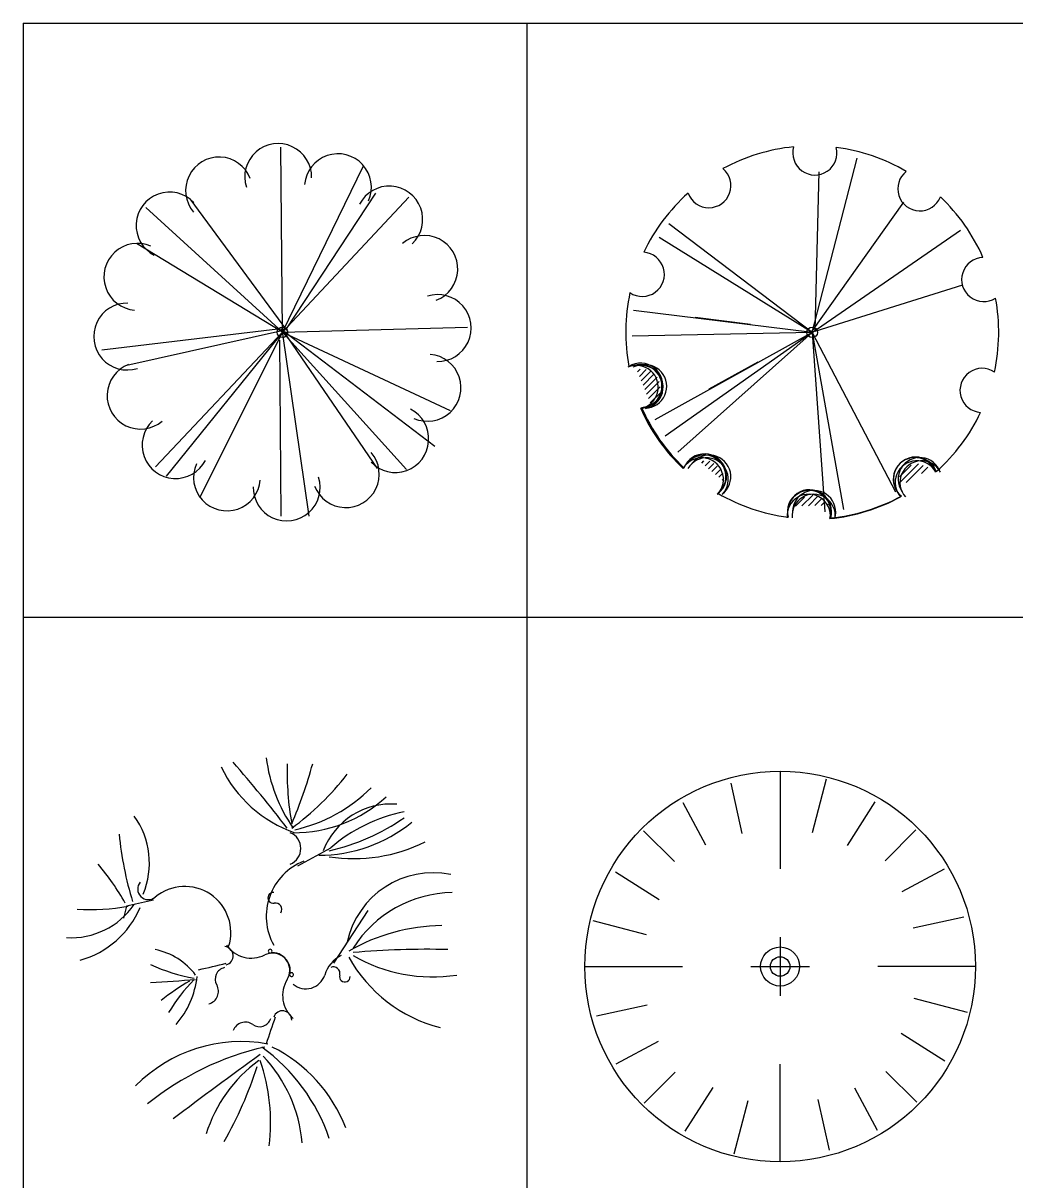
# Model space of a CAD drawing. Header units: millimetres. Extents: x -4017 to 59953, y -688 to 66564.
# Drawn here: x -2459 to 1586, y 43177 to 47895 of the extents above; entities that cross this region are included whole.
import ezdxf

# ---------------------------------------------------------------- set-up
doc = ezdxf.new("R2010")
doc.units = ezdxf.units.MM
doc.layers.add('www.cad-blocks.net', color=7, linetype='Continuous')

# ---------------------------------------------------------------- blocks, each defined once
blk = doc.blocks.new('A$C516926BB')
for p, q in [((7.570399702672148e-07, 38.51941162519552), (62.41206010361475, 38.51941162519506)), ((7.570404250145657e-07, 38.51941162519506), (7.570399702672148e-07, -2.748136921582045e-06)), ((2.05205350646952, 38.51941162519506), (2.052053506469292, -2.748136921582045e-06)), ((7.570399702672148e-07, 36.09834225926807), (62.41206010361452, 36.09834225926807))]:
    blk.add_line(p, q)
blk = doc.blocks.new('A$C4A86455C')
at = {"color": 0}
for p, q in [((0.7688684030786135, 0.7688752034512163), (0.7627155687318918, 1.522890406792385)), ((0.7688684030786135, 0.7688752036503956), (1.098711568279441, 1.446946254305658)), ((0.7849611744522917, 0.7829847987368339), (1.149742250516283, 1.335381967421426)), ((0.7688684030786135, 0.7688752036503956), (0.212747827705698, 1.278097075477262)), ((0.3916814194478775, 1.312602904063397), (0.7849611744522917, 0.7772898564207935)), ((0.7688684030786135, 0.7688752036503956), (1.284353172731699, 1.319195500809883)), ((0.7688684028796615, 0.7688752036503956), (0.1737842218653896, 1.131211194642674)), ((0.03259990394008128, 0.697562546545214), (0.7507629347567217, 0.7829847987368339)), ((0.1351946226282053, 0.6349195928810332), (0.7735616154593572, 0.7772898564207935)), ((0.7688684030786135, 0.7688752036503956), (0.2512085997668692, 0.2206003571386645)), ((0.7688684030786135, 0.7688752036503956), (0.2952908263075642, 0.1821033346225249)), ((0.7688684028796615, 0.7688752036503956), (0.4315098636732273, 0.0945117384283094)), ((0.7621624937498837, 0.7829847987368339), (1.389129927587874, 0.3046202331793211)), ((0.7678620545050308, 0.7715951494731144), (0.8761563339483018, 0.0198792353630779)), ((0.7688684030786135, 0.7688752036503956), (1.522632863687022, 0.7892795000091155)), ((0.7688684030786135, 0.7688752034512163), (1.274520410379637, 0.2095067938805641)), ((0.7688684030786135, 0.7688752036503956), (1.452414699180736, 0.4505332721423656)), ((0.7735616154593572, 0.7715951494731144), (1.15544181127143, 0.2135030384727088)), ((0.7564624957110482, 0.7374262014830038), (0.7621624937498837, 0.0198792353630779))]:
    blk.add_line(p, q, dxfattribs=at)
for centre, major_axis, ratio, start_param, end_param in [((0.7515073148863394, 1.401656433559538), (-0.09636055619599929, 0.0963605561959993), 0.9999999999990132, 3.902025725450826, 7.379924087084779), ((0.5106738679373848, 1.346845032093142), (0.09636055619608118, 0.09636055619608117), 0.9999999999966217, 5.865521002823453, 9.343419422168715), ((0.9949838301906766, 1.360132628935389), (0.09636055619595157, 0.09636055619595157), 0.9999999999999258, 5.08012309634552, 8.558021467733123), ((0.3091481983931317, 1.204042963626534), (-0.09636055619613006, 0.09636055619613008), 0.9999999999970877, 4.687423698097114, 8.165322208804248), ((1.204036321367994, 1.228595241090716), (0.09636055619596927, 0.09636055619596925), 0.999999999999043, 4.687424061443112, 8.165322504322635), ((0.1776107624964425, 0.9949905485020736), (0.09636055619601175, 0.09636055619601173), 0.9999999999994529, 0.3677338462032659, 3.845632428413154), ((1.346838441984801, 1.027069644861058), (-0.09636055619605527, 0.09636055619605527), 0.999999999998892, 2.723928593319879, 6.201827127566976), ((1.401649863391413, 0.7862362855269112), (0.09636055619619376, 0.09636055619619374), 0.9999999999947004, 3.902025707297365, 7.379924299257669), ((0.1360869427658145, 0.7515141217738801), (-0.09636055619603934, 0.09636055619603939), 0.9999999999990065, -0.8103632730921352, 2.667535318871501), ((0.7688684070612908, 0.7688752078320249), (-0.01519468840711881, 0.01519468840711881), 0.9999999999958503, 3.926990816989316, 10.2101761241689), ((1.360126043461833, 0.5427598587987177), (0.09636055619601175, 0.09636055619601173), 0.9999999999994529, 3.509326499793059, 6.987225082002947), ((0.1908983641726536, 0.510680762240554), (-0.09636055619605527, 0.09636055619605527), 0.999999999998892, -0.4176640602699129, 3.060234473977183), ((1.228588607764323, 0.3337074434750775), (-0.09636055619597185, 0.09636055619597186), 0.9999999999986823, 1.545831044507281, 5.023729555216405), ((0.3337004845902811, 0.3091551660106688), (-0.09636055619598, 0.09636055619598005), 0.9999999999990496, -0.02496491894277564, 3.452933523939987), ((1.02706293822007, 0.1909053750084695), (-0.09636055619601393, 0.09636055619601394), 0.9999999999990647, 1.15313202244192, 4.631030441785454), ((0.5427529757675984, 0.1776177781662227), (0.09636055619595157, 0.09636055619595157), 0.9999999999999258, 1.938530442755727, 5.41642881414333), ((0.7862294910719356, 0.1360939735420743), (-0.09636055619599929, 0.0963605561959993), 0.9999999999990132, 0.7604330718610317, 4.238331433494986)]:
    blk.add_ellipse(centre, major_axis=major_axis, ratio=ratio, start_param=start_param, end_param=end_param, dxfattribs=at)
blk = doc.blocks.new('A$C71496A5D')
at = {"color": 0}
for p, q in [((0.7589425803525955, 0.7589555013792051), (0.9420103573804681, 1.469131673123002)), ((0.7710021096268065, 0.7684511931749967), (0.78703307428691, 1.41315450640036)), ((0.7589786610183182, 0.7644469060348911), (1.131704214014917, 1.289018940134838)), ((0.7589425803525955, 0.7589555013792051), (0.1742052178840368, 1.201613888285465)), ((0.7589425803525955, 0.7589555013792051), (0.135714433560679, 1.145544354423691)), ((0.7589425803525955, 0.7589555013792051), (1.362728867361739, 1.175256313541013)), ((0.7710021096268065, 0.7644469060348911), (1.372172733568277, 0.9526520360941504)), ((0.7589425803525955, 0.7589555013792051), (0.03096001759763567, 0.847869818068375)), ((0.5082258225957048, 0.7909565546144677), (0.2822971587372649, 0.8197936983935961)), ((0.7589425803525955, 0.7589555013792051), (0.02571154381757879, 0.7435730446579782)), ((0.7589425803525955, 0.7589555013792051), (0.1180498276264643, 0.4024155177180546)), ((0.7589425801536436, 0.7589555013792051), (0.1600671930441422, 0.3356205121910989)), ((0.7589425803525955, 0.7589555013792051), (0.2117316547512473, 0.2706682884436304)), ((0.7589425803525955, 0.7589555013792051), (1.098174559045219, 0.1087357462406544)), ((0.7589425803525955, 0.7589555013792051), (0.8107368776163639, 0.02739461242526886)), ((0.7589425803525955, 0.7589555013792051), (0.886341189307359, 0.03671344522354048)), ((0.5372987085006571, 0.6374773380723582), (0.3375685260921273, 0.5280095893110683)), ((0.04764951146989915, 0.59761327254364), (0.05862301522643065, 0.608586772310673)), ((0.05500060945018959, 0.5796398932830016), (0.08254169061228822, 0.6071809590921475)), ((0.06235170744093921, 0.5616665113543604), (0.1010925806556315, 0.6004073758110735)), ((0.06970280542145701, 0.5436931294282203), (0.1142723125142311, 0.5882626229722518)), ((0.07705390341220664, 0.5257197501675819), (0.127452044373058, 0.5761178727989318)), ((0.08440500139249707, 0.5077463682389407), (0.135839194987966, 0.5591805457854662)), ((0.09175609938324669, 0.489772986313028), (0.1394684104395765, 0.5374852826741972)), ((0.0991071973637645, 0.4717996070521622), (0.1430976258807277, 0.5157900195656566)), ((0.3096530221516787, 0.2265047862674692), (0.3181211737448848, 0.2349729374479921)), ((0.323334439233804, 0.2148617264763288), (0.3419655510872417, 0.2334928288837546)), ((0.3370158669983994, 0.2032186640144573), (0.3580847039008859, 0.224287501255958)), ((0.3506972840805247, 0.1915756042205885), (0.3721653515469825, 0.2130436692129933)), ((0.3643787011731092, 0.1799325417614455), (0.3862459992037657, 0.2017998345022534)), ((1.112121098771013, 0.1426159102604743), (1.192385045897254, 0.222879828184432)), ((1.113975699994398, 0.1697949880515353), (1.162323168043713, 0.2181424385123591)), ((1.141510281020146, 0.1466806045752946), (1.211153866886434, 0.2163241651132921)), ((1.203903227625688, 0.1837490539160171), (1.229922687885846, 0.209768504710155)), ((0.3780601182554619, 0.1682894792995739), (0.3947668243768021, 0.1849961793404873)), ((0.3917415353478191, 0.1566464195059325), (0.3987643279963322, 0.1636692042634422)), ((0.7173701383019306, 0.05175880426372714), (0.7614912101205391, 0.09587986536735116)), ((0.6915101503873302, 0.05122330834069544), (0.7271570934760803, 0.0868702357854545)), ((0.743230115534061, 0.05229430018675885), (0.7838566497805459, 0.09292081431499355)), ((0.7690901034379749, 0.05282979610979055), (0.7976795010472415, 0.08141919132231124)), ((0.7949500806701053, 0.05336529470082496), (0.8115023629964071, 0.06991756832940155)), ((0.8208100685847057, 0.05390079062385666), (0.8253252249348861, 0.05841594533671923))]:
    blk.add_line(p, q, dxfattribs=at)
for centre, major_axis, ratio, start_param, end_param in [((0.7589425803525955, 0.7589555013792051), (0.537365413756792, 0.5373654137567919), 0.9999999999997797, 0.8849300344209121, 1.284090168062659), ((0.7699498030776795, 1.490291623523717), (0.06365376966297334, 0.06365376966297333), 0.999999999999178, 2.076489174790339, 5.747407299688799), ((0.7589425803525955, 0.7589555013792051), (0.5373654137567369, 0.5373654137567367), 0.9999999999976454, 0.2566113092807261, 0.6557714379070949), ((0.3379788670490598, 1.357088733652972), (0.06365376966296951, 0.0636537696629695), 0.9999999999985766, 2.704807492182002, 6.375725738694645), ((1.197716354092336, 1.34414897199099), (-0.0636537696629454, 0.0636537696629454), 0.9999999999985516, -0.1226256027923216, 3.548292654231511), ((0.7589425803525955, 0.7589555013792051), (0.5373654137583525, 0.5373654137583525), 0.9999999999970636, 1.513248709856565, 1.91240868705817), ((0.7589425803525955, 0.7589555013792051), (-0.5373654137569135, 0.5373654137569135), 0.9999999999999805, 4.340681783526262, 4.739841752568289), ((0.06680176153986395, 0.9954192787217835), (0.063653769662958, 0.06365376966295799), 0.9999999999993249, 3.33312597098363, 7.004044424793797), ((1.457886236677496, 0.9744823045787143), (-0.06365376966302838, 0.06365376966302838), 0.999999999995274, -0.7509442974462505, 2.919974162859145), ((0.7589425803525955, 0.7589555013792051), (-0.5373654137556839, 0.5373654137556839), 0.9999999999995279, 0.5707708088051926, 0.9699306842822537), ((0.7589425803525955, 0.7589555013792051), (-0.5373654137567934, 0.5373654137567935), 0.9999999999997127, 3.712363462409698, 4.11152333789409), ((0.7589425803525955, 0.7589555013792051), (0.01519468840719455, 0.01519468840719454), 0.9999999999964624, 5.49778714378037, 11.78097245095996), ((0.04361157035009455, 0.5358271591956054), (-0.06238692995708739, 0.06238692995708739), 0.9999999999960274, 2.546710898181755, 5.907651953768093), ((0.0599989238287435, 0.5434286979807439), (0.0636537696629731, 0.06365376966297309), 0.9999999999972192, 3.961444682942096, 7.632363143246793), ((0.06331057272814178, 0.5358271591956054), (-0.06238692995708739, 0.06238692995708739), 0.9999999999960274, 2.546710898181755, 5.907651953768093), ((0.05860774349639541, 0.5389177070080677), (0.06238692995718415, 0.06238692995718415), 0.9999999999909254, 3.938899062103815, 7.358707344369524), ((0.0783067456752633, 0.5389177070080677), (0.06238692995718415, 0.06238692995718415), 0.9999999999909254, 3.938899062103815, 7.358707344369524), ((1.451083398966603, 0.5224917238376747), (0.06365376966294736, 0.06365376966294736), 0.9999999999989903, 0.1915333173938998, 3.862451771201649), ((0.7555010970916101, 0.7561889227556549), (-0.5373654137569508, 0.5373654137569508), 0.9999999999997065, 1.199089129920492, 1.598249098977859), ((0.7589425803525955, 0.7589555013792051), (-0.5373654137581843, 0.5373654137581844), 0.9999999999973658, 1.199089129921404, 1.598249098977795), ((0.7589425803525955, 0.7589555013792051), (0.5373654137576722, 0.5373654137576721), 0.9999999999984754, 4.654841363499896, 5.054001340648536), ((0.3090958137454436, 0.1594744982105567), (-0.06238692995688406, 0.06238692995688406), 0.9999999999993159, 3.175029542748204, 6.535970510671016), ((0.3201688066130828, 0.1737620307674206), (-0.0636537696629454, 0.0636537696629454), 0.9999999999985516, 3.018967050797471, 6.689885307821305), ((0.3194113936040139, 0.1707893300117576), (-0.06238692995684977, 0.06238692995684977), 0.9999999999998321, 2.996421435981177, 6.416229624061921), ((0.3287948159243115, 0.1594744982105567), (-0.06238692995688406, 0.06238692995688406), 0.9999999999993159, 3.175029542748204, 6.535970510671016), ((0.3391103955839299, 0.1707893300117576), (-0.0623869299568709, 0.0623869299568709), 0.9999999999994144, 2.99642143597905, 6.41622962406354), ((1.179906293457179, 0.160822269105438), (-0.06365376966296449, 0.06365376966296449), 0.9999999999991427, 4.275603818976911, 7.946522065491274), ((1.177490267420353, 0.1605446967514581), (-0.06238692995699, 0.06238692995699002), 0.9999999999979092, 4.253058212734623, 7.672866339907497), ((1.185063626488954, 0.1472375257062595), (-0.06238692995697915, 0.06238692995697915), 0.9999999999969316, 4.431666268714538, 7.792607232435094), ((1.197189269599221, 0.1605446967514581), (-0.06238692995699, 0.06238692995699002), 0.9999999999979092, 4.253058212734623, 7.672866339907497), ((1.20476262846887, 0.1472375257062595), (0.06238692995697907, 0.06238692995697905), 0.9999999999967695, 6.002462595509003, 9.363403559227898), ((0.7589425803525955, 0.7589555013792051), (-0.5373654137575458, 0.5373654137575458), 0.9999999999987833, 1.827407636073518, 2.226567764700563), ((0.747935357627739, 0.02761937923469304), (0.06365376966297334, 0.06365376966297333), 0.999999999999178, 5.218081828380132, 8.888999953278592), ((0.7450917026037587, 0.0110464660829166), (-0.06238692995719095, 0.06238692995719095), 0.9999999999901641, 3.803347936504151, 7.164288847647979), ((0.7467864882942195, 0.02626370060079353), (-0.06238692995702407, 0.06238692995702411), 0.9999999999941569, 3.624739895791401, 7.044547988031391), ((0.7647907047828539, 0.0110464660829166), (0.06238692995690343, 0.06238692995690341), 0.9999999999980523, 5.374144263293018, 8.735085174437092), ((0.7664854904730873, 0.02626370060079353), (-0.06238692995702407, 0.06238692995702411), 0.9999999999941569, 3.624739895791401, 7.044547988031391), ((0.7555010970916101, 0.7561889227556549), (0.5373654137571892, 0.5373654137571892), 0.9999999999994917, 4.026522688010846, 4.425682821699117), ((0.7589425803525955, 0.7589555013792051), (0.5373654137580482, 0.5373654137580482), 0.999999999998494, 4.026522688011633, 4.425682821699651)]:
    blk.add_ellipse(centre, major_axis=major_axis, ratio=ratio, start_param=start_param, end_param=end_param, dxfattribs=at)
blk = doc.blocks.new('A$C192026EC')
at = {"color": 0}
for p, q in [((0.9412862735669023, 1.14222326230697), (1.075756579337167, 1.215521198189208)), ((0.3545067616780671, 1.001735538940466), (0.2444855926298715, 0.9773028899523979)), ((0.2444855926298715, 0.9773028899523979), (0.2322610165779224, 0.9284375919787635)), ((1.087981155389343, 0.7451927411952965), (1.228563749166369, 0.9589784004440389))]:
    blk.add_line(p, q, dxfattribs=at)
for centre, major_axis, ratio, start_param, end_param in [((-3.634249922286244, -2.191730715987887), (-4.04367440781158, 4.04367440781158), 0.9999999999830164, 4.582676339179621, 4.643425377745769), ((1.464763049791827, 1.667194258571499), (0.464835804035242, 0.4648358040352419), 0.999999999998035, 2.486140513490421, 2.958193620011719), ((2.128478238409571, 1.527037453387493), (-0.8699936743707101, 0.8699936743707104), 0.9999999999989603, 0.7605728941471797, 0.9600436597990596), ((-0.7619785077449706, 2.038382110189104), (-1.293103835376841, 1.293103835376842), 0.999999999998741, 3.519265331080129, 3.660945984467594), ((1.100830678438342, 1.769280253972283), (0.3689415394980566, 0.3689415394980565), 0.9999999999990795, 2.799754624218023, 3.59152462003202), ((0.2531712142956621, 2.20373215577888), (0.7957320007624873, 0.7957320007624872), 0.9999999999959786, 4.557739656592576, 4.838968658601228), ((0.9272703680683207, 1.82855322964906), (-0.3902999113557625, 0.3902999113557625), 0.9999999999993052, 2.34836612337961, 3.102236214515421), ((0.7934939559822851, 1.905512309429241), (0.4464802364503892, 0.4464802364503891), 0.9999999999983101, 4.143379093071959, 4.714214058163861), ((1.32248177148108, 1.096256866469275), (0.2101750813745005, 0.2101750813745004), 0.9999999999998407, 0.7105874930511421, 1.98776678094797), ((0.01190569808386499, 1.152480239921488), (-0.2300475714377249, 0.230047571437725), 0.999999999999596, 3.528258350136369, 4.555630113710171), ((0.8779450694908064, 2.05399183965983), (-0.616610552207208, 0.6166105522072081), 0.9999999999993907, 2.577838591706818, 2.963067102867802), ((1.514361579134402, 0.6986777859033282), (0.4793232134334882, 0.4793232134334881), 0.9999999999991366, 0.9920737645937409, 1.489092031653964), ((0.8852273351303666, 1.212467118450604), (0.04880323384612212, 0.04880323384612211), 1, 4.305388083322354, 6.690186204241922), ((1.028963147682816, 1.780586067935928), (0.4211595204870317, 0.4211595204870316), 0.9999999999994221, 3.923456854025295, 4.612057728079254), ((1.569119115268222, 1.398778064249882), (0.9625511197310074, 0.9625511197310072), 0.9999999999984294, 2.45057374541443, 2.656865787841239), ((1.170497020648781, 1.816160886933631), (0.4562391089133991, 0.456239108913399), 0.9999999999989889, 3.770039582817695, 4.39372986735658), ((-0.5769203111706247, 0.5422205066392962), (-0.6575635482545494, 0.6575635482545494), 0.9999999999895335, 4.428785523514728, 4.636916620527623), ((1.055111652173309, 0.9357332715069333), (-0.171069680136558, 0.171069680136558), 0.9999999999991382, -0.4070008970280115, 1.291321706336888), ((1.492656441029567, 0.7551845088303253), (0.2529515901627347, 0.2529515901627347), 0.9999999999992302, 0.5825062765571866, 2.143476586927396), ((0.3328099719390138, 1.047246893054762), (-0.03067493633977223, 0.03067493633977223), 0.999999999996382, 0.0902157572288349, 3.052051954605917), ((0.4811100648050797, 0.8696912193736352), (-0.1329082814249942, 0.1329082814249942), 0.999999999999956, 3.617160307115582, 6.193644608234479), ((0.8418180243627376, 1.011027528048999), (-0.01544737410670877, 0.01544737410670877), 0.9999999999441505, -0.8865493768760522, 2.54927510719654), ((0.8509927833506481, 0.9641017273177113), (-0.01836244508295981, 0.01836244508295981), 0.9999999999977391, 3.360251513923265, 5.690867761055422), ((1.576277905938468, 0.5495481955395007), (-0.3413619750167426, 0.3413619750167427), 0.9999999999996942, -0.7741581398178722, 0.2246856536742781), ((0.01770207776348798, 1.161469918447438), (0.2212819176240212, 0.2212819176240212), 0.9999999999992849, 3.87037479572275, 4.892513153935474), ((0.09779071850812215, 1.803026712139626), (0.593788724581326, 0.5937887245813259), 0.9999999999999504, 3.861435110024504, 4.109979088417052), ((-0.04463514863755336, 1.118056470075089), (0.2645701224922007, 0.2645701224922006), 0.9999999999978135, 4.196547139128617, 5.094426070586876), ((1.539249990913731, 0.1136463229836409), (0.5546053078558102, 0.5546053078558102), 0.9999999999989581, 0.7996582090270764, 1.306026838514154), ((0.6410798931183308, 0.7748948412163372), (0.02667558267134543, 0.02667558267134543), 0.9999999999803202, 4.166544839153032, 6.967432257578706), ((0.7524807076501929, 0.8889827037162377), (-0.08727852904567042, 0.08727852904567043), 0.999999999998143, 1.398828979715128, 2.816382871942169), ((1.463886776593199, -2.481277426449878), (2.321177624630808, 2.321177624630808), 0.999999999998995, 0.7583958346414561, 0.8758285152599434), ((0.3057567971504795, 0.5299108752412849), (0.1949972184076553, 0.1949972184076553), 0.9999999999992967, 6.145628384470203, 6.868303521840418), ((0.8392584669163625, 0.7139158027764552), (0.05088587975461731, 0.05088587975461731), 0.9999999999988844, 5.401949323270065, 7.528771852324206), ((0.829101874326625, 0.7939294710392915), (-0.005610468928788536, 0.005610468928788537), 0.9999999999787156, 3.926990816997884, 7.068583470587677), ((0.829101874326625, 0.7939294710392915), (-0.005610468928649741, 0.005610468928649742), 0.9999999999995358, 0.7853981633976801, 3.926990816987473), ((0.8373773925484329, 0.7159863804176894), (0.05088587975634527, 0.05088587975634527), 0.999999999997289, 4.941761214770705, 7.068583470628943), ((1.179541681704222, 0.6559162273110815), (-0.09507124959144125, 0.09507124959144127), 0.9999999999951478, -0.3144964034681754, 0.4801137201149657), ((1.667711587563417, 1.05750530962564), (-0.4194213807191473, 0.4194213807191473), 0.9999999999994673, 1.292149753189919, 2.10791652816932), ((1.490879837219381, 1.333894242031874), (-0.4561557793375645, 0.4561557793375645), 0.9999999999996358, 1.831005261270982, 2.509183356282366), ((0.6380946674812549, 1.379642102694334), (-0.498908348064854, 0.4989083480648541), 0.9999999999943049, 1.92356724213249, 2.187362925587993), ((-0.3725716777851176, 4.933532180070642), (-3.049288588415946, 3.049288588415946), 0.9999999999401435, 2.568870890736962, 2.595748512089618), ((0.6528790265447242, 0.6799003290177552), (0.03382851776833968, 0.03382851776833967), 0.999999999996985, 0.9980745639238264, 2.879542196537586), ((1.087538192156899, 0.7037262501714849), (-0.01836244508485263, 0.01836244508485263), 0.9999999999899749, 3.638072512521532, 5.968688903652263), ((-55939.38224909902, 839663.4829980948), (-55941.51815779389, 839662.697715219), 0.9885134357335938, 3.141590492640283, 3.141590713561538), ((0.9593976610010486, -0.1228551615745346), (-0.6486799095852886, 0.6486799095852886), 0.9999999999722997, -0.2624159028692898, -0.1089085225795319), ((1.019620476185537, 0.1839518768949802), (0.497075681355189, 0.4970756813551889), 0.9999999999998943, 1.576862740129447, 1.819096527472432), ((0.1709482854080306, 0.7317201445898718), (0.2568166488203431, 0.2568166488203431), 0.999999999997081, 4.786987436780247, 5.383270529843233), ((1.003337117558203, 0.6128545059084445), (0.08727852903746418, 0.08727852903746416), 0.9999999999998322, 1.800168561024294, 3.217721794358448), ((0.9160520157456631, 0.6982197945133066), (0.005610468923688175, 0.005610468923688174), 0.9999999999815543, 0.6895602727373082, 3.831152926327102), ((0.9160520157456631, 0.6982197945133066), (0.005610468923676462, 0.005610468923676461), 0.9999999999829879, 3.831152926326398, 6.972745579916191), ((0.9750333861786658, 0.7203641310541116), (0.05654860651483868, 0.05654860651483868), 0.9999999999994686, 3.217721794420368, 5.192502700313205), ((1.133370726705834, 0.6901032100936391), (-0.01544737410652187, 0.01544737410652187), 0.9999999999709864, 0.4964798588658494, 3.932304136568989), ((0.5661036820481513, 0.6298296051343186), (-0.03701298128208431, 0.03701298128208431), 0.9999999999979678, 2.61534863648597, 4.450338523293752), ((0.7856831265905839, 0.5337172722784089), (-0.03382851776936637, 0.03382851776936639), 0.9999999999987041, 1.737008599193845, 3.618476741544726), ((4.921670264169506, -0.8940625252005248), (-3.049288588496505, 3.049288588496505), 0.999999999991834, 0.450006483166983, 0.4768840879059288), ((0.8791126763337616, 0.5128821485150183), (0.02667558267226027, 0.02667558267226027), 0.9999999999842406, 5.50310046338408, 8.303988117226599), ((0.7275385178504621, 0.4521314937446732), (0.03701298128349745, 0.03701298128349745), 0.9999999999940122, 0.1662122723935006, 2.001202697301026), ((0.7110876844576524, -0.1764650669690582), (-0.4253829996250302, 0.4253829996250304), 0.9999999999996789, -0.965823676974346, 0.01074325580730373), ((1.066611930842782, -0.7361792212727778), (0.8262968076680342, 0.826296807668034), 0.9999999999992191, 1.009593045384005, 1.467349735541362), ((0.351141932417022, -0.2120411562918889), (-0.5362322379317973, 0.5362322379317975), 0.9999999999983007, 4.252592142541598, 4.873205331008652), ((0.5645128454566475, -0.1455278906257718), (-0.4332936963043406, 0.4332936963043406), 0.9999999999983556, 4.292156875429598, 5.036281183659258), ((11.18506809336191, -14.03074775399841), (-12.56075987920416, 12.56075987920416), 0.9999999999718114, -0.160178965145134, -0.1353405483297969), ((1.132059408636451, -0.1278917911424742), (0.4176795237446286, 0.4176795237446286), 0.9999999999987016, 1.418947437597014, 2.05230452140215), ((0.05296670415509652, 0.09467350761292437), (0.5501067368488896, 0.5501067368488894), 0.9999999999998729, 5.375787637934557, 5.829681039313872), ((0.3740349308109217, -0.03768821881294571), (0.4155740531426225, 0.4155740531426225), 0.999999999999208, 5.582797849885059, 6.256118449960796), ((-0.7409995950779376, 0.8094642675791874), (-1.126498450232035, 1.126498450232035), 0.9999999999970801, 3.40731027667551, 3.617160307085594)]:
    blk.add_ellipse(centre, major_axis=major_axis, ratio=ratio, start_param=start_param, end_param=end_param, dxfattribs=at)
blk = doc.blocks.new('A$C59D825B6')
at = {"color": 0}
for p, q in [((0.795875174603907, 1.591740619855955), (0.795875174603907, 1.193804869658379)), ((0.9830195761944651, 1.559152523130706), (0.9258008146821339, 1.341308535338612)), ((0.5943999179100956, 1.543757111194282), (0.6402618342233382, 1.337769644787386)), ((0.3994867950846128, 1.463650874319001), (0.4912105994349076, 1.291994652329777)), ((1.182247517227097, 1.467170258569695), (1.069021601965915, 1.289085864035087)), ((0.238970102325311, 1.349213392926458), (0.3650903646198458, 1.223332163494433)), ((1.34921964947489, 1.352773989237903), (1.223338374546074, 1.226653772626378)), ((0.1245737914759957, 1.182241321422907), (0.3026582505981423, 1.069015447253378)), ((1.463657172499552, 1.19225735497389), (1.292000887962558, 1.100533583892684)), ((1.543763438616907, 0.9973443029575719), (1.337775897172605, 0.951482403428372)), ((0.03259149325276667, 0.9830134526696384), (0.2504355602961823, 0.9257947120729568)), ((0.795875174603907, 0.915249844490063), (0.795875174603907, 0.6764883943314999)), ((3.384871206435491e-06, 0.7958691193609866), (0.3979392799365087, 0.7958691193609866)), ((0.6764944064425435, 0.7958691193609866), (0.9152559431634018, 0.7958691193609866)), ((1.591746964734966, 0.7958691193609866), (1.193811069669437, 0.7958691193609866)), ((1.55915885595482, 0.6087247860523348), (1.341314788911632, 0.6659435266490163)), ((0.04798691059090743, 0.5943939357641739), (0.2539744520352087, 0.6402558352936012)), ((1.467176558130177, 0.4094969172990659), (1.289092098609672, 0.5227227914685955)), ((0.128093176708262, 0.3994808838476729), (0.2997494612450282, 0.4912046549286515)), ((0.795875174603907, -2.381134208917501e-06), (0.795875174603907, 0.3979333691631837)), ((0.242530699732697, 0.23896424948407), (0.3684119750598711, 0.3650844660955954)), ((1.352780247280634, 0.2425248457952875), (1.226659984587741, 0.36840607522754)), ((0.4095028319804896, 0.124567980251868), (0.5227287472418993, 0.3026523746868861)), ((1.19226355452156, 0.1280873644027452), (1.100539749772679, 0.2997435863919691)), ((0.6087307734117076, 0.03258571559126722), (0.6659495349240387, 0.2504297033833609)), ((0.9973504316958497, 0.04798112752769157), (0.9514885153826071, 0.2539685939345873))]:
    blk.add_line(p, q, dxfattribs=at)
for major_axis, ratio, start_param, end_param in [((0.7958717900054723, 9.195913757589531e-07), 0.9999996362020808, -1.155452073797747e-06, 6.283184151727513), ((-0.05627662373017795, 0.05627662373017795), 0.9999999999999373, 3.926990816987272, 10.21017612416686), ((0.02813831186512846, 0.02813831186512845), 0.9999999999942739, 5.497787143779275, 11.78097245095886)]:
    blk.add_ellipse((0.795875174603907, 0.7958691193609866), major_axis=major_axis, ratio=ratio, start_param=start_param, end_param=end_param, dxfattribs=at)

msp = doc.modelspace()

# ---------------------------------------------------------------- block references
at = {"xscale": 1000, "yscale": 1000, "zscale": 1000}
for name, p in [('A$C4A86455C', (-2171.254013727528, 45866.16685668191)), ('A$C71496A5D', (-2.972078399376187, 45875.76651717785)), ('A$C192026EC', (-2281.582249449675, 43319.02688614563)), ('A$C59D825B6', (-170.5611648169506, 43254.41537206758))]:
    msp.add_blockref(name, p, dxfattribs=at)
at = {"layer": 'www.cad-blocks.net', "color": 155, "true_color": 0x546d8e, "xscale": 1000, "yscale": 1000, "zscale": 1000}
msp.add_blockref('A$C516926BB', (-2458.724652816185, 9375.590504619991), dxfattribs=at)

doc.saveas('drawing.dxf')
